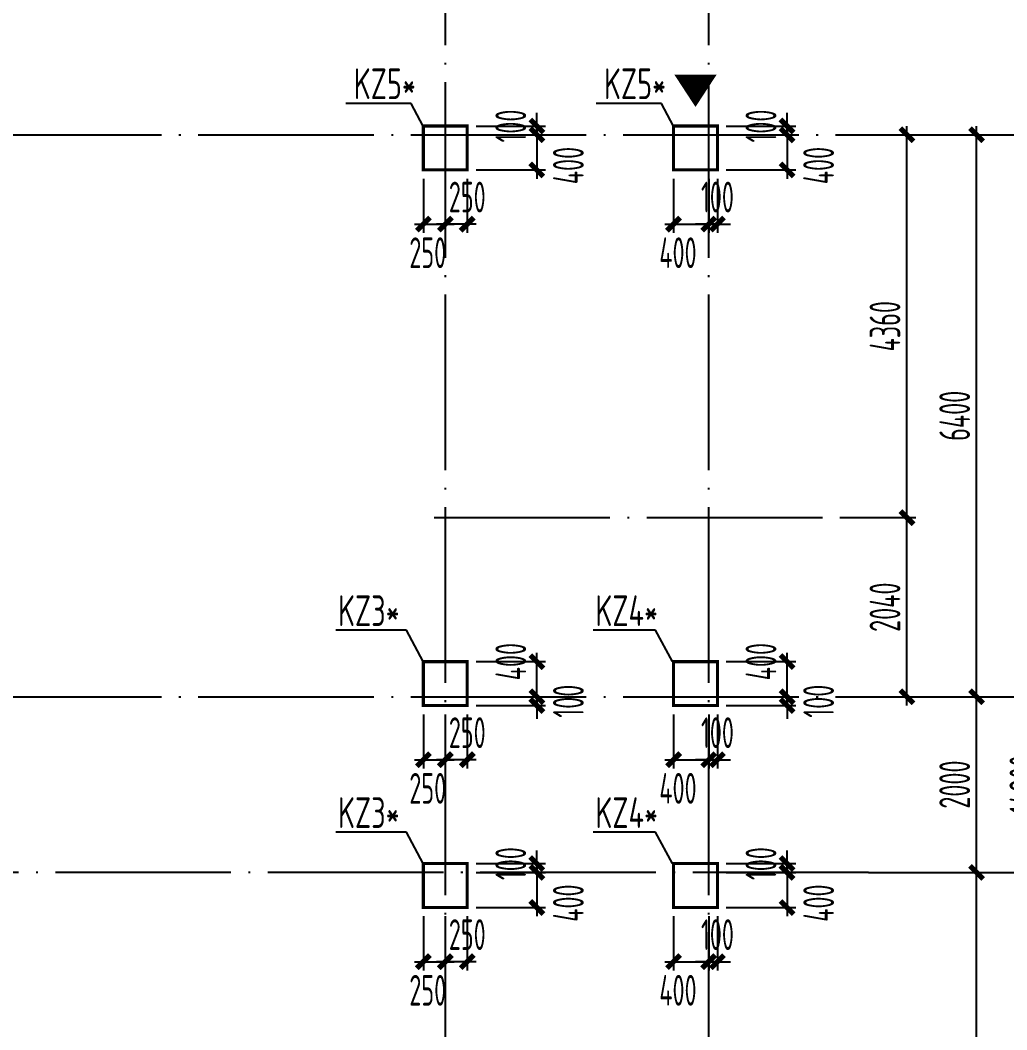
# Model space of a CAD drawing. Extents: x -472319 to -112444, y -516749 to -5704.
# Drawn here: x -365280 to -354042, y -286796 to -275298 of the extents above; entities that cross this region are included whole.
import ezdxf

# ---------------------------------------------------------------- set-up
doc = ezdxf.new("R2010")
doc.units = 0
doc.header["$LTSCALE"] = 100
doc.header["$MEASUREMENT"] = 0
doc.linetypes.add('CENTER', pattern=[2, 1.25, -0.25, 0.25, -0.25])
doc.linetypes.add('DOTE', pattern=[2.42, 2, -0.2, 0.02, -0.2])
for name, color, linetype in [('AXIS', 3, 'Continuous'), ('DOTE', 1, 'CENTER'), ('TEXT', 7, 'Continuous'), ('填充', 8, 'Continuous'), ('审核修改', 6, 'Continuous'), ('柱', 2, 'Continuous')]:
    doc.layers.add(name, color=color, linetype=linetype)
doc.styles.add('HZ', font='tssdeng.shx', dxfattribs={"width": 0.6, "height": 350, "bigfont": 'a.shx'})
doc.styles.add('TSSD_Dimension', font='Tssdeng.shx', dxfattribs={"width": 0.7, "bigfont": 'hztxt.shx'})
doc.dimstyles.new('DIMN', dxfattribs={"dimtxt": 350, "dimasz": 150, "dimexe": 100, "dimexo": 100, "dimgap": 75, "dimtad": 1, "dimdec": 0, "dimzin": 0, "dimdsep": 46, "dimtxsty": 'HZ', "dimblk": 'ARCHTICK', "dimcen": 0.09, "dimdle": 100, "dimclrd": 3, "dimclre": 3, "dimclrt": 7, "dimazin": 2, "dimtfac": 1, "dimtdec": 0, "dimtmove": 2, "dimatfit": 3, "dimldrblk": 'ARCHTICK', "dimfxl": 1, "dimtolj": 1, "dimtzin": 0, "dimarcsym": 0})

# ---------------------------------------------------------------- blocks, each defined once
blk = doc.blocks.new('_ArchTick')
at = {"color": 0, "linetype": 'ByBlock', "const_width": 0.4}
blk.add_lwpolyline([(-0.5, -0.5), (0.5, 0.5)], dxfattribs=at)
blk = doc.blocks.new('*D344')
at = {"layer": 'AXIS', "color": 3, "lineweight": -2, "transparency": 16777216}
for p, q in [((-354386, -291503), (-354386, -284903)), ((-355520, -285003), (-354286, -285003)), ((-355520, -291403), (-354286, -291403))]:
    blk.add_line(p, q, dxfattribs=at)
at = {"layer": 'Defpoints', "color": 0, "transparency": 16777216}
for p in [(-355620, -285003), (-354386, -285003), (-355620, -291403)]:
    blk.add_point(p, dxfattribs=at)
at = {"layer": 'AXIS', "color": 3, "lineweight": -2, "transparency": 16777216, "xscale": 150, "yscale": 150, "zscale": 150}
for p, rotation in [((-354386, -285003), 90), ((-354386, -291403), 270)]:
    blk.add_blockref('_ArchTick', p, dxfattribs=dict(at, rotation=rotation))
at = {"layer": 'AXIS', "color": 7, "transparency": 16777216, "insert": (-354636, -288203), "char_height": 350, "attachment_point": 5, "rotation": 90, "style": 'HZ'}
blk.add_mtext('\\A1;6400', dxfattribs=at)
blk = doc.blocks.new('*D345')
at = {"layer": 'AXIS', "color": 3, "lineweight": -2, "transparency": 16777216}
for p, q in [((-354386, -285103), (-354386, -282903)), ((-355520, -283003), (-354286, -283003)), ((-355520, -285003), (-354286, -285003))]:
    blk.add_line(p, q, dxfattribs=at)
at = {"layer": 'Defpoints', "color": 0, "transparency": 16777216}
for p in [(-355620, -283003), (-354386, -283003), (-355620, -285003)]:
    blk.add_point(p, dxfattribs=at)
at = {"layer": 'AXIS', "color": 3, "lineweight": -2, "transparency": 16777216, "xscale": 150, "yscale": 150, "zscale": 150}
for p, rotation in [((-354386, -283003), 90), ((-354386, -285003), 270)]:
    blk.add_blockref('_ArchTick', p, dxfattribs=dict(at, rotation=rotation))
at = {"layer": 'AXIS', "color": 7, "transparency": 16777216, "insert": (-354636, -284003), "char_height": 350, "attachment_point": 5, "rotation": 90, "style": 'HZ'}
blk.add_mtext('\\A1;2000', dxfattribs=at)
blk = doc.blocks.new('*D346')
at = {"layer": 'AXIS', "color": 3, "lineweight": -2, "transparency": 16777216}
for p, q in [((-354386, -283103), (-354386, -276503)), ((-355520, -276603), (-354286, -276603)), ((-355520, -283003), (-354286, -283003))]:
    blk.add_line(p, q, dxfattribs=at)
at = {"layer": 'Defpoints', "color": 0, "transparency": 16777216}
for p in [(-355620, -276603), (-354386, -276603), (-355620, -283003)]:
    blk.add_point(p, dxfattribs=at)
at = {"layer": 'AXIS', "color": 3, "lineweight": -2, "transparency": 16777216, "xscale": 150, "yscale": 150, "zscale": 150}
for p, rotation in [((-354386, -276603), 90), ((-354386, -283003), 270)]:
    blk.add_blockref('_ArchTick', p, dxfattribs=dict(at, rotation=rotation))
at = {"layer": 'AXIS', "color": 7, "transparency": 16777216, "insert": (-354636, -279803), "char_height": 350, "attachment_point": 5, "rotation": 90, "style": 'HZ'}
blk.add_mtext('\\A1;6400', dxfattribs=at)
blk = doc.blocks.new('*D347')
at = {"layer": 'AXIS', "color": 3, "lineweight": -2, "transparency": 16777216}
for p, q in [((-353586, -291503), (-353586, -276503)), ((-355520, -276603), (-353486, -276603)), ((-355520, -291403), (-353486, -291403))]:
    blk.add_line(p, q, dxfattribs=at)
at = {"layer": 'Defpoints', "color": 0, "transparency": 16777216}
for p in [(-355620, -276603), (-353586, -276603), (-355620, -291403)]:
    blk.add_point(p, dxfattribs=at)
at = {"layer": 'AXIS', "color": 3, "lineweight": -2, "transparency": 16777216, "xscale": 150, "yscale": 150, "zscale": 150}
for p, rotation in [((-353586, -276603), 90), ((-353586, -291403), 270)]:
    blk.add_blockref('_ArchTick', p, dxfattribs=dict(at, rotation=rotation))
at = {"layer": 'AXIS', "color": 7, "transparency": 16777216, "insert": (-353836, -284003), "char_height": 350, "attachment_point": 5, "rotation": 90, "style": 'HZ'}
blk.add_mtext('\\A1;14800', dxfattribs=at)
blk = doc.blocks.new('*D373')
at = {"layer": 'Defpoints', "color": 0, "transparency": 16777216}
for p in [(-356034, -280963), (-355180, -280963), (-356034, -283003)]:
    blk.add_point(p, dxfattribs=at)
at = {"layer": '填充', "color": 3, "lineweight": -2, "transparency": 16777216}
for p, q in [((-355180, -283103), (-355180, -280863)), ((-355934, -280963), (-355080, -280963)), ((-355934, -283003), (-355080, -283003))]:
    blk.add_line(p, q, dxfattribs=at)
at = {"layer": '填充', "color": 3, "lineweight": -2, "transparency": 16777216, "xscale": 150, "yscale": 150, "zscale": 150}
for p, rotation in [((-355180, -280963), 90), ((-355180, -283003), 270)]:
    blk.add_blockref('_ArchTick', p, dxfattribs=dict(at, rotation=rotation))
at = {"layer": '填充', "color": 7, "transparency": 16777216, "insert": (-355430, -281983), "char_height": 350, "attachment_point": 5, "rotation": 90, "style": 'HZ'}
blk.add_mtext('\\A1;2040', dxfattribs=at)
blk = doc.blocks.new('*D343')
at = {"layer": 'Defpoints', "color": 0, "transparency": 16777216}
for p in [(-356034, -276603), (-355180, -276603), (-356034, -280963)]:
    blk.add_point(p, dxfattribs=at)
at = {"layer": '填充', "color": 3, "lineweight": -2, "transparency": 16777216}
for p, q in [((-355180, -281063), (-355180, -276503)), ((-355934, -276603), (-355080, -276603)), ((-355934, -280963), (-355080, -280963))]:
    blk.add_line(p, q, dxfattribs=at)
at = {"layer": '填充', "color": 3, "lineweight": -2, "transparency": 16777216, "xscale": 150, "yscale": 150, "zscale": 150}
for p, rotation in [((-355180, -276603), 90), ((-355180, -280963), 270)]:
    blk.add_blockref('_ArchTick', p, dxfattribs=dict(at, rotation=rotation))
at = {"layer": '填充', "color": 7, "transparency": 16777216, "insert": (-355430, -278783), "char_height": 350, "attachment_point": 5, "rotation": 90, "style": 'HZ'}
blk.add_mtext('\\A1;4360', dxfattribs=at)
blk = doc.blocks.new('*D510')
at = {"layer": 'Defpoints', "color": 0, "transparency": 16777216}
for p in [(-360188, -285003), (-360188, -285403), (-359395, -285403)]:
    blk.add_point(p, dxfattribs=at)
at = {"layer": '填充', "color": 3, "lineweight": -2, "transparency": 16777216}
for p, q in [((-359395, -284903), (-359395, -285503)), ((-360088, -285003), (-359295, -285003)), ((-360088, -285403), (-359295, -285403))]:
    blk.add_line(p, q, dxfattribs=at)
at = {"layer": '填充', "color": 3, "lineweight": -2, "transparency": 16777216, "xscale": 150, "yscale": 150, "zscale": 150}
for p, rotation in [((-359395, -285003), 90), ((-359395, -285403), 270)]:
    blk.add_blockref('_ArchTick', p, dxfattribs=dict(at, rotation=rotation))
at = {"layer": '填充', "color": 7, "transparency": 16777216, "insert": (-359036, -285353), "char_height": 350, "attachment_point": 5, "rotation": 90, "style": 'HZ'}
blk.add_mtext('\\A1;400', dxfattribs=at)
blk = doc.blocks.new('*D511')
at = {"layer": 'Defpoints', "color": 0, "transparency": 16777216}
for p in [(-360188, -284903), (-359395, -284903), (-360188, -285003)]:
    blk.add_point(p, dxfattribs=at)
at = {"layer": '填充', "color": 3, "lineweight": -2, "transparency": 16777216}
for p, q in [((-359395, -284903), (-359395, -284753)), ((-360088, -284903), (-359295, -284903)), ((-359395, -285003), (-359395, -284903)), ((-360088, -285003), (-359295, -285003)), ((-359395, -285003), (-359395, -285153))]:
    blk.add_line(p, q, dxfattribs=at)
at = {"layer": '填充', "color": 3, "lineweight": -2, "transparency": 16777216, "xscale": 150, "yscale": 150, "zscale": 150}
for p, rotation in [((-359395, -284903), 270), ((-359395, -285003), 90)]:
    blk.add_blockref('_ArchTick', p, dxfattribs=dict(at, rotation=rotation))
at = {"layer": '填充', "color": 7, "transparency": 16777216, "insert": (-359692, -284903), "char_height": 350, "attachment_point": 5, "rotation": 90, "style": 'HZ'}
blk.add_mtext('\\A1;100', dxfattribs=at)
blk = doc.blocks.new('*D512')
at = {"layer": 'Defpoints', "color": 0, "transparency": 16777216}
for p in [(-360688, -285403), (-360438, -285403), (-360438, -286020)]:
    blk.add_point(p, dxfattribs=at)
at = {"layer": '填充', "color": 3, "lineweight": -2, "transparency": 16777216}
for p, q in [((-360688, -285503), (-360688, -286120)), ((-360438, -285503), (-360438, -286120)), ((-360788, -286020), (-360338, -286020))]:
    blk.add_line(p, q, dxfattribs=at)
at = {"layer": '填充', "color": 3, "lineweight": -2, "transparency": 16777216, "xscale": 150, "yscale": 150, "zscale": 150, "rotation": 180}
blk.add_blockref('_ArchTick', (-360688, -286020), dxfattribs=at)
at = {"layer": '填充', "color": 3, "lineweight": -2, "transparency": 16777216, "xscale": 150, "yscale": 150, "zscale": 150}
blk.add_blockref('_ArchTick', (-360438, -286020), dxfattribs=at)
at = {"layer": '填充', "color": 7, "transparency": 16777216, "insert": (-360638, -286346), "char_height": 350, "attachment_point": 5, "style": 'HZ'}
blk.add_mtext('\\A1;250', dxfattribs=at)
blk = doc.blocks.new('*D513')
at = {"layer": 'Defpoints', "color": 0, "transparency": 16777216}
for p in [(-360438, -285403), (-360188, -285403), (-360438, -286020)]:
    blk.add_point(p, dxfattribs=at)
at = {"layer": '填充', "color": 3, "lineweight": -2, "transparency": 16777216}
for p, q in [((-360438, -285503), (-360438, -286120)), ((-360188, -285503), (-360188, -286120)), ((-360088, -286020), (-360538, -286020))]:
    blk.add_line(p, q, dxfattribs=at)
at = {"layer": '填充', "color": 3, "lineweight": -2, "transparency": 16777216, "xscale": 150, "yscale": 150, "zscale": 150, "rotation": 180}
blk.add_blockref('_ArchTick', (-360438, -286020), dxfattribs=at)
at = {"layer": '填充', "color": 3, "lineweight": -2, "transparency": 16777216, "xscale": 150, "yscale": 150, "zscale": 150}
blk.add_blockref('_ArchTick', (-360188, -286020), dxfattribs=at)
at = {"layer": '填充', "color": 7, "transparency": 16777216, "insert": (-360188, -285712), "char_height": 350, "attachment_point": 5, "style": 'HZ'}
blk.add_mtext('\\A1;250', dxfattribs=at)
blk = doc.blocks.new('*D514')
at = {"layer": 'Defpoints', "color": 0, "transparency": 16777216}
for p in [(-360188, -283003), (-360188, -283103), (-359395, -283103)]:
    blk.add_point(p, dxfattribs=at)
at = {"layer": '填充', "color": 3, "lineweight": -2, "transparency": 16777216}
for p, q in [((-359395, -283003), (-359395, -282853)), ((-360088, -283003), (-359295, -283003)), ((-359395, -283003), (-359395, -283103)), ((-360088, -283103), (-359295, -283103)), ((-359395, -283103), (-359395, -283253))]:
    blk.add_line(p, q, dxfattribs=at)
at = {"layer": '填充', "color": 3, "lineweight": -2, "transparency": 16777216, "xscale": 150, "yscale": 150, "zscale": 150}
for p, rotation in [((-359395, -283003), 270), ((-359395, -283103), 90)]:
    blk.add_blockref('_ArchTick', p, dxfattribs=dict(at, rotation=rotation))
at = {"layer": '填充', "color": 7, "transparency": 16777216, "insert": (-359036, -283053), "char_height": 350, "attachment_point": 5, "rotation": 90, "style": 'HZ'}
blk.add_mtext('\\A1;100', dxfattribs=at)
blk = doc.blocks.new('*D515')
at = {"layer": 'Defpoints', "color": 0, "transparency": 16777216}
for p in [(-360188, -282603), (-359395, -282603), (-360188, -283003)]:
    blk.add_point(p, dxfattribs=at)
at = {"layer": '填充', "color": 3, "lineweight": -2, "transparency": 16777216}
for p, q in [((-359395, -283103), (-359395, -282503)), ((-360088, -282603), (-359295, -282603)), ((-360088, -283003), (-359295, -283003))]:
    blk.add_line(p, q, dxfattribs=at)
at = {"layer": '填充', "color": 3, "lineweight": -2, "transparency": 16777216, "xscale": 150, "yscale": 150, "zscale": 150}
for p, rotation in [((-359395, -282603), 90), ((-359395, -283003), 270)]:
    blk.add_blockref('_ArchTick', p, dxfattribs=dict(at, rotation=rotation))
at = {"layer": '填充', "color": 7, "transparency": 16777216, "insert": (-359692, -282603), "char_height": 350, "attachment_point": 5, "rotation": 90, "style": 'HZ'}
blk.add_mtext('\\A1;400', dxfattribs=at)
blk = doc.blocks.new('*D516')
at = {"layer": 'Defpoints', "color": 0, "transparency": 16777216}
for p in [(-360688, -283103), (-360438, -283103), (-360438, -283720)]:
    blk.add_point(p, dxfattribs=at)
at = {"layer": '填充', "color": 3, "lineweight": -2, "transparency": 16777216}
for p, q in [((-360688, -283203), (-360688, -283820)), ((-360438, -283203), (-360438, -283820)), ((-360788, -283720), (-360338, -283720))]:
    blk.add_line(p, q, dxfattribs=at)
at = {"layer": '填充', "color": 3, "lineweight": -2, "transparency": 16777216, "xscale": 150, "yscale": 150, "zscale": 150, "rotation": 180}
blk.add_blockref('_ArchTick', (-360688, -283720), dxfattribs=at)
at = {"layer": '填充', "color": 3, "lineweight": -2, "transparency": 16777216, "xscale": 150, "yscale": 150, "zscale": 150}
blk.add_blockref('_ArchTick', (-360438, -283720), dxfattribs=at)
at = {"layer": '填充', "color": 7, "transparency": 16777216, "insert": (-360638, -284046), "char_height": 350, "attachment_point": 5, "style": 'HZ'}
blk.add_mtext('\\A1;250', dxfattribs=at)
blk = doc.blocks.new('*D517')
at = {"layer": 'Defpoints', "color": 0, "transparency": 16777216}
for p in [(-360438, -283103), (-360188, -283103), (-360438, -283720)]:
    blk.add_point(p, dxfattribs=at)
at = {"layer": '填充', "color": 3, "lineweight": -2, "transparency": 16777216}
for p, q in [((-360438, -283203), (-360438, -283820)), ((-360188, -283203), (-360188, -283820)), ((-360088, -283720), (-360538, -283720))]:
    blk.add_line(p, q, dxfattribs=at)
at = {"layer": '填充', "color": 3, "lineweight": -2, "transparency": 16777216, "xscale": 150, "yscale": 150, "zscale": 150, "rotation": 180}
blk.add_blockref('_ArchTick', (-360438, -283720), dxfattribs=at)
at = {"layer": '填充', "color": 3, "lineweight": -2, "transparency": 16777216, "xscale": 150, "yscale": 150, "zscale": 150}
blk.add_blockref('_ArchTick', (-360188, -283720), dxfattribs=at)
at = {"layer": '填充', "color": 7, "transparency": 16777216, "insert": (-360188, -283412), "char_height": 350, "attachment_point": 5, "style": 'HZ'}
blk.add_mtext('\\A1;250', dxfattribs=at)
blk = doc.blocks.new('*D518')
at = {"layer": 'Defpoints', "color": 0, "transparency": 16777216}
for p in [(-360188, -276603), (-360188, -277003), (-359395, -277003)]:
    blk.add_point(p, dxfattribs=at)
at = {"layer": '填充', "color": 3, "lineweight": -2, "transparency": 16777216}
for p, q in [((-359395, -276503), (-359395, -277103)), ((-360088, -276603), (-359295, -276603)), ((-360088, -277003), (-359295, -277003))]:
    blk.add_line(p, q, dxfattribs=at)
at = {"layer": '填充', "color": 3, "lineweight": -2, "transparency": 16777216, "xscale": 150, "yscale": 150, "zscale": 150}
for p, rotation in [((-359395, -276603), 90), ((-359395, -277003), 270)]:
    blk.add_blockref('_ArchTick', p, dxfattribs=dict(at, rotation=rotation))
at = {"layer": '填充', "color": 7, "transparency": 16777216, "insert": (-359036, -276953), "char_height": 350, "attachment_point": 5, "rotation": 90, "style": 'HZ'}
blk.add_mtext('\\A1;400', dxfattribs=at)
blk = doc.blocks.new('*D519')
at = {"layer": 'Defpoints', "color": 0, "transparency": 16777216}
for p in [(-360188, -276503), (-359395, -276503), (-360188, -276603)]:
    blk.add_point(p, dxfattribs=at)
at = {"layer": '填充', "color": 3, "lineweight": -2, "transparency": 16777216}
for p, q in [((-359395, -276503), (-359395, -276353)), ((-360088, -276503), (-359295, -276503)), ((-359395, -276603), (-359395, -276503)), ((-360088, -276603), (-359295, -276603)), ((-359395, -276603), (-359395, -276753))]:
    blk.add_line(p, q, dxfattribs=at)
at = {"layer": '填充', "color": 3, "lineweight": -2, "transparency": 16777216, "xscale": 150, "yscale": 150, "zscale": 150}
for p, rotation in [((-359395, -276503), 270), ((-359395, -276603), 90)]:
    blk.add_blockref('_ArchTick', p, dxfattribs=dict(at, rotation=rotation))
at = {"layer": '填充', "color": 7, "transparency": 16777216, "insert": (-359692, -276503), "char_height": 350, "attachment_point": 5, "rotation": 90, "style": 'HZ'}
blk.add_mtext('\\A1;100', dxfattribs=at)
blk = doc.blocks.new('*D520')
at = {"layer": 'Defpoints', "color": 0, "transparency": 16777216}
for p in [(-360688, -277003), (-360438, -277003), (-360438, -277620)]:
    blk.add_point(p, dxfattribs=at)
at = {"layer": '填充', "color": 3, "lineweight": -2, "transparency": 16777216}
for p, q in [((-360688, -277103), (-360688, -277720)), ((-360438, -277103), (-360438, -277720)), ((-360788, -277620), (-360338, -277620))]:
    blk.add_line(p, q, dxfattribs=at)
at = {"layer": '填充', "color": 3, "lineweight": -2, "transparency": 16777216, "xscale": 150, "yscale": 150, "zscale": 150, "rotation": 180}
blk.add_blockref('_ArchTick', (-360688, -277620), dxfattribs=at)
at = {"layer": '填充', "color": 3, "lineweight": -2, "transparency": 16777216, "xscale": 150, "yscale": 150, "zscale": 150}
blk.add_blockref('_ArchTick', (-360438, -277620), dxfattribs=at)
at = {"layer": '填充', "color": 7, "transparency": 16777216, "insert": (-360638, -277946), "char_height": 350, "attachment_point": 5, "style": 'HZ'}
blk.add_mtext('\\A1;250', dxfattribs=at)
blk = doc.blocks.new('*D521')
at = {"layer": 'Defpoints', "color": 0, "transparency": 16777216}
for p in [(-360438, -277003), (-360188, -277003), (-360438, -277620)]:
    blk.add_point(p, dxfattribs=at)
at = {"layer": '填充', "color": 3, "lineweight": -2, "transparency": 16777216}
for p, q in [((-360438, -277103), (-360438, -277720)), ((-360188, -277103), (-360188, -277720)), ((-360088, -277620), (-360538, -277620))]:
    blk.add_line(p, q, dxfattribs=at)
at = {"layer": '填充', "color": 3, "lineweight": -2, "transparency": 16777216, "xscale": 150, "yscale": 150, "zscale": 150, "rotation": 180}
blk.add_blockref('_ArchTick', (-360438, -277620), dxfattribs=at)
at = {"layer": '填充', "color": 3, "lineweight": -2, "transparency": 16777216, "xscale": 150, "yscale": 150, "zscale": 150}
blk.add_blockref('_ArchTick', (-360188, -277620), dxfattribs=at)
at = {"layer": '填充', "color": 7, "transparency": 16777216, "insert": (-360188, -277312), "char_height": 350, "attachment_point": 5, "style": 'HZ'}
blk.add_mtext('\\A1;250', dxfattribs=at)
blk = doc.blocks.new('*D530')
at = {"layer": 'Defpoints', "color": 0, "transparency": 16777216}
for p in [(-357338, -283003), (-357338, -283103), (-356545, -283103)]:
    blk.add_point(p, dxfattribs=at)
at = {"layer": '填充', "color": 3, "lineweight": -2, "transparency": 16777216}
for p, q in [((-356545, -283003), (-356545, -282853)), ((-357238, -283003), (-356445, -283003)), ((-356545, -283003), (-356545, -283103)), ((-357238, -283103), (-356445, -283103)), ((-356545, -283103), (-356545, -283253))]:
    blk.add_line(p, q, dxfattribs=at)
at = {"layer": '填充', "color": 3, "lineweight": -2, "transparency": 16777216, "xscale": 150, "yscale": 150, "zscale": 150}
for p, rotation in [((-356545, -283003), 270), ((-356545, -283103), 90)]:
    blk.add_blockref('_ArchTick', p, dxfattribs=dict(at, rotation=rotation))
at = {"layer": '填充', "color": 7, "transparency": 16777216, "insert": (-356186, -283053), "char_height": 350, "attachment_point": 5, "rotation": 90, "style": 'HZ'}
blk.add_mtext('\\A1;100', dxfattribs=at)
blk = doc.blocks.new('*D531')
at = {"layer": 'Defpoints', "color": 0, "transparency": 16777216}
for p in [(-357338, -282603), (-356545, -282603), (-357338, -283003)]:
    blk.add_point(p, dxfattribs=at)
at = {"layer": '填充', "color": 3, "lineweight": -2, "transparency": 16777216}
for p, q in [((-356545, -283103), (-356545, -282503)), ((-357238, -282603), (-356445, -282603)), ((-357238, -283003), (-356445, -283003))]:
    blk.add_line(p, q, dxfattribs=at)
at = {"layer": '填充', "color": 3, "lineweight": -2, "transparency": 16777216, "xscale": 150, "yscale": 150, "zscale": 150}
for p, rotation in [((-356545, -282603), 90), ((-356545, -283003), 270)]:
    blk.add_blockref('_ArchTick', p, dxfattribs=dict(at, rotation=rotation))
at = {"layer": '填充', "color": 7, "transparency": 16777216, "insert": (-356842, -282603), "char_height": 350, "attachment_point": 5, "rotation": 90, "style": 'HZ'}
blk.add_mtext('\\A1;400', dxfattribs=at)
blk = doc.blocks.new('*D532')
at = {"layer": 'Defpoints', "color": 0, "transparency": 16777216}
for p in [(-357838, -283103), (-357438, -283103), (-357438, -283720)]:
    blk.add_point(p, dxfattribs=at)
at = {"layer": '填充', "color": 3, "lineweight": -2, "transparency": 16777216}
for p, q in [((-357838, -283203), (-357838, -283820)), ((-357438, -283203), (-357438, -283820)), ((-357938, -283720), (-357338, -283720))]:
    blk.add_line(p, q, dxfattribs=at)
at = {"layer": '填充', "color": 3, "lineweight": -2, "transparency": 16777216, "xscale": 150, "yscale": 150, "zscale": 150, "rotation": 180}
blk.add_blockref('_ArchTick', (-357838, -283720), dxfattribs=at)
at = {"layer": '填充', "color": 3, "lineweight": -2, "transparency": 16777216, "xscale": 150, "yscale": 150, "zscale": 150}
blk.add_blockref('_ArchTick', (-357438, -283720), dxfattribs=at)
at = {"layer": '填充', "color": 7, "transparency": 16777216, "insert": (-357788, -284046), "char_height": 350, "attachment_point": 5, "style": 'HZ'}
blk.add_mtext('\\A1;400', dxfattribs=at)
blk = doc.blocks.new('*D533')
at = {"layer": 'Defpoints', "color": 0, "transparency": 16777216}
for p in [(-357438, -283103), (-357338, -283103), (-357438, -283720)]:
    blk.add_point(p, dxfattribs=at)
at = {"layer": '填充', "color": 3, "lineweight": -2, "transparency": 16777216}
for p, q in [((-357438, -283203), (-357438, -283820)), ((-357338, -283203), (-357338, -283820)), ((-357438, -283720), (-357588, -283720)), ((-357338, -283720), (-357438, -283720)), ((-357338, -283720), (-357188, -283720))]:
    blk.add_line(p, q, dxfattribs=at)
at = {"layer": '填充', "color": 3, "lineweight": -2, "transparency": 16777216, "xscale": 150, "yscale": 150, "zscale": 150}
blk.add_blockref('_ArchTick', (-357438, -283720), dxfattribs=at)
at = {"layer": '填充', "color": 3, "lineweight": -2, "transparency": 16777216, "xscale": 150, "yscale": 150, "zscale": 150, "rotation": 180}
blk.add_blockref('_ArchTick', (-357338, -283720), dxfattribs=at)
at = {"layer": '填充', "color": 7, "transparency": 16777216, "insert": (-357338, -283412), "char_height": 350, "attachment_point": 5, "style": 'HZ'}
blk.add_mtext('\\A1;100', dxfattribs=at)
blk = doc.blocks.new('*D534')
at = {"layer": 'Defpoints', "color": 0, "transparency": 16777216}
for p in [(-357338, -285003), (-357338, -285403), (-356545, -285403)]:
    blk.add_point(p, dxfattribs=at)
at = {"layer": '填充', "color": 3, "lineweight": -2, "transparency": 16777216}
for p, q in [((-356545, -284903), (-356545, -285503)), ((-357238, -285003), (-356445, -285003)), ((-357238, -285403), (-356445, -285403))]:
    blk.add_line(p, q, dxfattribs=at)
at = {"layer": '填充', "color": 3, "lineweight": -2, "transparency": 16777216, "xscale": 150, "yscale": 150, "zscale": 150}
for p, rotation in [((-356545, -285003), 90), ((-356545, -285403), 270)]:
    blk.add_blockref('_ArchTick', p, dxfattribs=dict(at, rotation=rotation))
at = {"layer": '填充', "color": 7, "transparency": 16777216, "insert": (-356185, -285353), "char_height": 350, "attachment_point": 5, "rotation": 90, "style": 'HZ'}
blk.add_mtext('\\A1;400', dxfattribs=at)
blk = doc.blocks.new('*D535')
at = {"layer": 'Defpoints', "color": 0, "transparency": 16777216}
for p in [(-357338, -284903), (-356545, -284903), (-357338, -285003)]:
    blk.add_point(p, dxfattribs=at)
at = {"layer": '填充', "color": 3, "lineweight": -2, "transparency": 16777216}
for p, q in [((-356545, -284903), (-356545, -284753)), ((-357238, -284903), (-356445, -284903)), ((-356545, -285003), (-356545, -284903)), ((-357238, -285003), (-356445, -285003)), ((-356545, -285003), (-356545, -285153))]:
    blk.add_line(p, q, dxfattribs=at)
at = {"layer": '填充', "color": 3, "lineweight": -2, "transparency": 16777216, "xscale": 150, "yscale": 150, "zscale": 150}
for p, rotation in [((-356545, -284903), 270), ((-356545, -285003), 90)]:
    blk.add_blockref('_ArchTick', p, dxfattribs=dict(at, rotation=rotation))
at = {"layer": '填充', "color": 7, "transparency": 16777216, "insert": (-356842, -284903), "char_height": 350, "attachment_point": 5, "rotation": 90, "style": 'HZ'}
blk.add_mtext('\\A1;100', dxfattribs=at)
blk = doc.blocks.new('*D536')
at = {"layer": 'Defpoints', "color": 0, "transparency": 16777216}
for p in [(-357838, -285403), (-357438, -285403), (-357438, -286020)]:
    blk.add_point(p, dxfattribs=at)
at = {"layer": '填充', "color": 3, "lineweight": -2, "transparency": 16777216}
for p, q in [((-357838, -285503), (-357838, -286120)), ((-357438, -285503), (-357438, -286120)), ((-357938, -286020), (-357338, -286020))]:
    blk.add_line(p, q, dxfattribs=at)
at = {"layer": '填充', "color": 3, "lineweight": -2, "transparency": 16777216, "xscale": 150, "yscale": 150, "zscale": 150, "rotation": 180}
blk.add_blockref('_ArchTick', (-357838, -286020), dxfattribs=at)
at = {"layer": '填充', "color": 3, "lineweight": -2, "transparency": 16777216, "xscale": 150, "yscale": 150, "zscale": 150}
blk.add_blockref('_ArchTick', (-357438, -286020), dxfattribs=at)
at = {"layer": '填充', "color": 7, "transparency": 16777216, "insert": (-357788, -286346), "char_height": 350, "attachment_point": 5, "style": 'HZ'}
blk.add_mtext('\\A1;400', dxfattribs=at)
blk = doc.blocks.new('*D537')
at = {"layer": 'Defpoints', "color": 0, "transparency": 16777216}
for p in [(-357438, -285403), (-357338, -285403), (-357438, -286020)]:
    blk.add_point(p, dxfattribs=at)
at = {"layer": '填充', "color": 3, "lineweight": -2, "transparency": 16777216}
for p, q in [((-357438, -285503), (-357438, -286120)), ((-357338, -285503), (-357338, -286120)), ((-357438, -286020), (-357588, -286020)), ((-357338, -286020), (-357438, -286020)), ((-357338, -286020), (-357188, -286020))]:
    blk.add_line(p, q, dxfattribs=at)
at = {"layer": '填充', "color": 3, "lineweight": -2, "transparency": 16777216, "xscale": 150, "yscale": 150, "zscale": 150}
blk.add_blockref('_ArchTick', (-357438, -286020), dxfattribs=at)
at = {"layer": '填充', "color": 3, "lineweight": -2, "transparency": 16777216, "xscale": 150, "yscale": 150, "zscale": 150, "rotation": 180}
blk.add_blockref('_ArchTick', (-357338, -286020), dxfattribs=at)
at = {"layer": '填充', "color": 7, "transparency": 16777216, "insert": (-357338, -285712), "char_height": 350, "attachment_point": 5, "style": 'HZ'}
blk.add_mtext('\\A1;100', dxfattribs=at)
blk = doc.blocks.new('*D538')
at = {"layer": 'Defpoints', "color": 0, "transparency": 16777216}
for p in [(-357338, -276603), (-357338, -277003), (-356545, -277003)]:
    blk.add_point(p, dxfattribs=at)
at = {"layer": '填充', "color": 3, "lineweight": -2, "transparency": 16777216}
for p, q in [((-356545, -276503), (-356545, -277103)), ((-357238, -276603), (-356445, -276603)), ((-357238, -277003), (-356445, -277003))]:
    blk.add_line(p, q, dxfattribs=at)
at = {"layer": '填充', "color": 3, "lineweight": -2, "transparency": 16777216, "xscale": 150, "yscale": 150, "zscale": 150}
for p, rotation in [((-356545, -276603), 90), ((-356545, -277003), 270)]:
    blk.add_blockref('_ArchTick', p, dxfattribs=dict(at, rotation=rotation))
at = {"layer": '填充', "color": 7, "transparency": 16777216, "insert": (-356186, -276953), "char_height": 350, "attachment_point": 5, "rotation": 90, "style": 'HZ'}
blk.add_mtext('\\A1;400', dxfattribs=at)
blk = doc.blocks.new('*D539')
at = {"layer": 'Defpoints', "color": 0, "transparency": 16777216}
for p in [(-357338, -276503), (-356545, -276503), (-357338, -276603)]:
    blk.add_point(p, dxfattribs=at)
at = {"layer": '填充', "color": 3, "lineweight": -2, "transparency": 16777216}
for p, q in [((-356545, -276503), (-356545, -276353)), ((-357238, -276503), (-356445, -276503)), ((-356545, -276603), (-356545, -276503)), ((-357238, -276603), (-356445, -276603)), ((-356545, -276603), (-356545, -276753))]:
    blk.add_line(p, q, dxfattribs=at)
at = {"layer": '填充', "color": 3, "lineweight": -2, "transparency": 16777216, "xscale": 150, "yscale": 150, "zscale": 150}
for p, rotation in [((-356545, -276503), 270), ((-356545, -276603), 90)]:
    blk.add_blockref('_ArchTick', p, dxfattribs=dict(at, rotation=rotation))
at = {"layer": '填充', "color": 7, "transparency": 16777216, "insert": (-356842, -276503), "char_height": 350, "attachment_point": 5, "rotation": 90, "style": 'HZ'}
blk.add_mtext('\\A1;100', dxfattribs=at)
blk = doc.blocks.new('*D540')
at = {"layer": 'Defpoints', "color": 0, "transparency": 16777216}
for p in [(-357838, -277003), (-357438, -277003), (-357438, -277620)]:
    blk.add_point(p, dxfattribs=at)
at = {"layer": '填充', "color": 3, "lineweight": -2, "transparency": 16777216}
for p, q in [((-357838, -277103), (-357838, -277720)), ((-357438, -277103), (-357438, -277720)), ((-357938, -277620), (-357338, -277620))]:
    blk.add_line(p, q, dxfattribs=at)
at = {"layer": '填充', "color": 3, "lineweight": -2, "transparency": 16777216, "xscale": 150, "yscale": 150, "zscale": 150, "rotation": 180}
blk.add_blockref('_ArchTick', (-357838, -277620), dxfattribs=at)
at = {"layer": '填充', "color": 3, "lineweight": -2, "transparency": 16777216, "xscale": 150, "yscale": 150, "zscale": 150}
blk.add_blockref('_ArchTick', (-357438, -277620), dxfattribs=at)
at = {"layer": '填充', "color": 7, "transparency": 16777216, "insert": (-357788, -277946), "char_height": 350, "attachment_point": 5, "style": 'HZ'}
blk.add_mtext('\\A1;400', dxfattribs=at)
blk = doc.blocks.new('*D541')
at = {"layer": 'Defpoints', "color": 0, "transparency": 16777216}
for p in [(-357438, -277003), (-357338, -277003), (-357438, -277620)]:
    blk.add_point(p, dxfattribs=at)
at = {"layer": '填充', "color": 3, "lineweight": -2, "transparency": 16777216}
for p, q in [((-357438, -277103), (-357438, -277720)), ((-357338, -277103), (-357338, -277720)), ((-357438, -277620), (-357588, -277620)), ((-357338, -277620), (-357438, -277620)), ((-357338, -277620), (-357188, -277620))]:
    blk.add_line(p, q, dxfattribs=at)
at = {"layer": '填充', "color": 3, "lineweight": -2, "transparency": 16777216, "xscale": 150, "yscale": 150, "zscale": 150}
blk.add_blockref('_ArchTick', (-357438, -277620), dxfattribs=at)
at = {"layer": '填充', "color": 3, "lineweight": -2, "transparency": 16777216, "xscale": 150, "yscale": 150, "zscale": 150, "rotation": 180}
blk.add_blockref('_ArchTick', (-357338, -277620), dxfattribs=at)
at = {"layer": '填充', "color": 7, "transparency": 16777216, "insert": (-357338, -277312), "char_height": 350, "attachment_point": 5, "style": 'HZ'}
blk.add_mtext('\\A1;100', dxfattribs=at)

msp = doc.modelspace()

# ---------------------------------------------------------------- linework, layer by layer
msp.add_lwpolyline([(-357588.328, -275918.89, 480, 0, 0), (-357588.328, -276286.09, 0, 0, 0), (-357588.328, -276286.09, 0, 0, 0)], format="xyseb")
at = {"layer": 'AXIS'}
for p, q in [((-355619.518, -276602.89), (-352885.518, -276602.89)), ((-355619.518, -283002.89), (-352885.518, -283002.89)), ((-355619.518, -285002.89), (-352885.518, -285002.89))]:
    msp.add_line(p, q, dxfattribs=at)
at = {"layer": 'DOTE', "linetype": 'DOTE', "ltscale": 10}
for p, q in [((-360438.328, -273583.242), (-360438.328, -292846.782)), ((-357438.328, -273583.242), (-357438.328, -292846.782)), ((-418912.147, -276602.89), (-355619.518, -276602.89)), ((-360563.328, -280962.89), (-355619.518, -280962.89)), ((-418912.147, -283002.89), (-355619.518, -283002.89)), ((-355619.518, -285002.89), (-418912.147, -285002.89))]:
    msp.add_line(p, q, dxfattribs=at)
at = {"layer": 'TEXT'}
for p, q in [((-360826.828, -276244.98), (-361570.783, -276244.98)), ((-360688.328, -276502.89), (-360826.828, -276244.98)), ((-357976.828, -276244.98), (-358720.783, -276244.98)), ((-357838.328, -276502.89), (-357976.828, -276244.98)), ((-360881.828, -282245.98), (-361686.783, -282245.98)), ((-360688.328, -282602.89), (-360881.828, -282245.98)), ((-358045.157, -282245.98), (-358755.112, -282245.98)), ((-357851.657, -282602.89), (-358045.157, -282245.98)), ((-360881.828, -284545.98), (-361686.783, -284545.98)), ((-360688.328, -284902.89), (-360881.828, -284545.98)), ((-358045.157, -284545.98), (-358755.112, -284545.98)), ((-357851.657, -284902.89), (-358045.157, -284545.98))]:
    msp.add_line(p, q, dxfattribs=at)
at = {"layer": '柱', "const_width": 35}
for points in [[(-360688.328, -276502.89), (-360188.328, -276502.89), (-360188.328, -277002.89), (-360688.328, -277002.89)], [(-360688.328, -276502.89), (-360188.328, -276502.89), (-360188.328, -277002.89), (-360688.328, -277002.89)], [(-357338.328, -276502.89), (-357838.328, -276502.89), (-357838.328, -277002.89), (-357338.328, -277002.89)], [(-357338.328, -277002.89), (-357838.328, -277002.89), (-357838.328, -276502.89), (-357338.328, -276502.89)], [(-360688.328, -282602.89), (-360188.328, -282602.89), (-360188.328, -283102.89), (-360688.328, -283102.89)], [(-357338.328, -282602.89), (-357838.328, -282602.89), (-357838.328, -283102.89), (-357338.328, -283102.89)], [(-360688.328, -285402.89), (-360188.328, -285402.89), (-360188.328, -284902.89), (-360688.328, -284902.89)], [(-357338.328, -285402.89), (-357838.328, -285402.89), (-357838.328, -284902.89), (-357338.328, -284902.89)]]:
    msp.add_lwpolyline(points, close=True, dxfattribs=at)

# ---------------------------------------------------------------- texts
at = {"layer": 'TEXT', "style": 'TSSD_Dimension', "width": 0.7}
for s, p in [('KZ5*', (-361480.452, -276196.789)), ('KZ5*', (-358630.452, -276196.789)), ('KZ4*', (-358728.28, -282197.789)), ('KZ4*', (-358728.28, -284497.789))]:
    msp.add_text(s, height=350, dxfattribs=at).set_placement(p)
at = {"layer": '审核修改', "style": 'TSSD_Dimension', "width": 0.7}
for p in [(-361659.952, -282197.789), (-361659.952, -284497.789)]:
    msp.add_text('KZ3*', height=350, dxfattribs=at).set_placement(p)

# ---------------------------------------------------------------- dimensions: what is measured, and where the dimension line sits
at = {"layer": 'AXIS'}
for p1, p2, distance, picture, middle in [((-355619.518, -283002.89), (-355619.518, -276602.89), -1234, '*D346', (-354635.518, -279802.89)), ((-355619.518, -291402.89), (-355619.518, -276602.89), -2034, '*D347', (-353835.518, -284002.89)), ((-355619.518, -285002.89), (-355619.518, -283002.89), -1234, '*D345', (-354635.518, -284002.89)), ((-355619.518, -291402.89), (-355619.518, -285002.89), -1234, '*D344', (-354635.518, -288202.89))]:
    dim = msp.add_aligned_dim(p1=p1, p2=p2, distance=distance, dimstyle='DIMN', dxfattribs=at)
    dim.commit()
    dim.dimension.update_dxf_attribs({"geometry": picture, "text_midpoint": middle})
at = {"layer": '填充', "color": 7}
for base, p1, p2, picture, middle in [((-359395, -276502.89), (-360188.328, -276602.89), (-360188.328, -276502.89), '*D519', (-359691.664, -276502.89)), ((-356545, -276502.89), (-357338.328, -276602.89), (-357338.328, -276502.89), '*D539', (-356841.664, -276502.89)), ((-359395, -277002.89), (-360188.328, -276602.89), (-360188.328, -277002.89), '*D518', (-359035.5, -276952.89)), ((-356545, -277002.89), (-357338.328, -276602.89), (-357338.328, -277002.89), '*D538', (-356185.5, -276952.89)), ((-359395, -282602.89), (-360188.328, -283002.89), (-360188.328, -282602.89), '*D515', (-359691.664, -282602.89)), ((-356545, -282602.89), (-357338.328, -283002.89), (-357338.328, -282602.89), '*D531', (-356841.664, -282602.89)), ((-359395, -283102.89), (-360188.328, -283002.89), (-360188.328, -283102.89), '*D514', (-359035.5, -283052.89)), ((-356545, -283102.89), (-357338.328, -283002.89), (-357338.328, -283102.89), '*D530', (-356185.5, -283052.89)), ((-359395, -284902.89), (-360188.328, -285002.89), (-360188.328, -284902.89), '*D511', (-359691.664, -284902.89)), ((-356545, -284902.89), (-357338.328, -285002.89), (-357338.328, -284902.89), '*D535', (-356841.664, -284902.89)), ((-359395, -285402.89), (-360188.328, -285002.89), (-360188.328, -285402.89), '*D510', (-359035.5, -285352.89)), ((-356545, -285402.89), (-357338.328, -285002.89), (-357338.328, -285402.89), '*D534', (-356185.5, -285352.89))]:
    dim = msp.add_linear_dim(base=base, p1=p1, p2=p2, angle=90, dimstyle='DIMN', override={"dimfxl": 100}, dxfattribs=at)
    dim.commit()
    dim.dimension.update_dxf_attribs({"geometry": picture, "text_midpoint": middle, "dimtype": 160})
for base, p1, p2, picture, middle in [((-355180.5, -276602.89), (-356034.5, -280962.89), (-356034.5, -276602.89), '*D343', (-355430.5, -278782.89)), ((-355180.5, -280962.89), (-356034.5, -283002.89), (-356034.5, -280962.89), '*D373', (-355430.5, -281982.89))]:
    dim = msp.add_linear_dim(base=base, p1=p1, p2=p2, angle=90, dimstyle='DIMN', override={"dimfxl": 100}, dxfattribs=at)
    dim.commit()
    dim.dimension.update_dxf_attribs({"geometry": picture, "text_midpoint": middle})
for base, p1, p2, picture, middle in [((-360438.328, -277620), (-360688.328, -277002.89), (-360438.328, -277002.89), '*D520', (-360638.328, -277946)), ((-360438.328, -277620), (-360188.328, -277002.89), (-360438.328, -277002.89), '*D521', (-360188.328, -277312)), ((-357438.328, -277620), (-357838.328, -277002.89), (-357438.328, -277002.89), '*D540', (-357788.328, -277946)), ((-357438.328, -277620), (-357338.328, -277002.89), (-357438.328, -277002.89), '*D541', (-357338.328, -277312)), ((-360438.328, -283720), (-360688.328, -283102.89), (-360438.328, -283102.89), '*D516', (-360638.328, -284046)), ((-360438.328, -283720), (-360188.328, -283102.89), (-360438.328, -283102.89), '*D517', (-360188.328, -283412)), ((-357438.328, -283720), (-357838.328, -283102.89), (-357438.328, -283102.89), '*D532', (-357788.328, -284046)), ((-357438.328, -283720), (-357338.328, -283102.89), (-357438.328, -283102.89), '*D533', (-357338.328, -283412)), ((-360438.328, -286020), (-360688.328, -285402.89), (-360438.328, -285402.89), '*D512', (-360638.328, -286346)), ((-360438.328, -286020), (-360188.328, -285402.89), (-360438.328, -285402.89), '*D513', (-360188.328, -285712)), ((-357438.328, -286020), (-357838.328, -285402.89), (-357438.328, -285402.89), '*D536', (-357788.328, -286346)), ((-357438.328, -286020), (-357338.328, -285402.89), (-357438.328, -285402.89), '*D537', (-357338.328, -285712))]:
    dim = msp.add_linear_dim(base=base, p1=p1, p2=p2, dimstyle='DIMN', override={"dimfxl": 100}, dxfattribs=at)
    dim.commit()
    dim.dimension.update_dxf_attribs({"geometry": picture, "text_midpoint": middle, "dimtype": 160})

doc.saveas('drawing.dxf')
